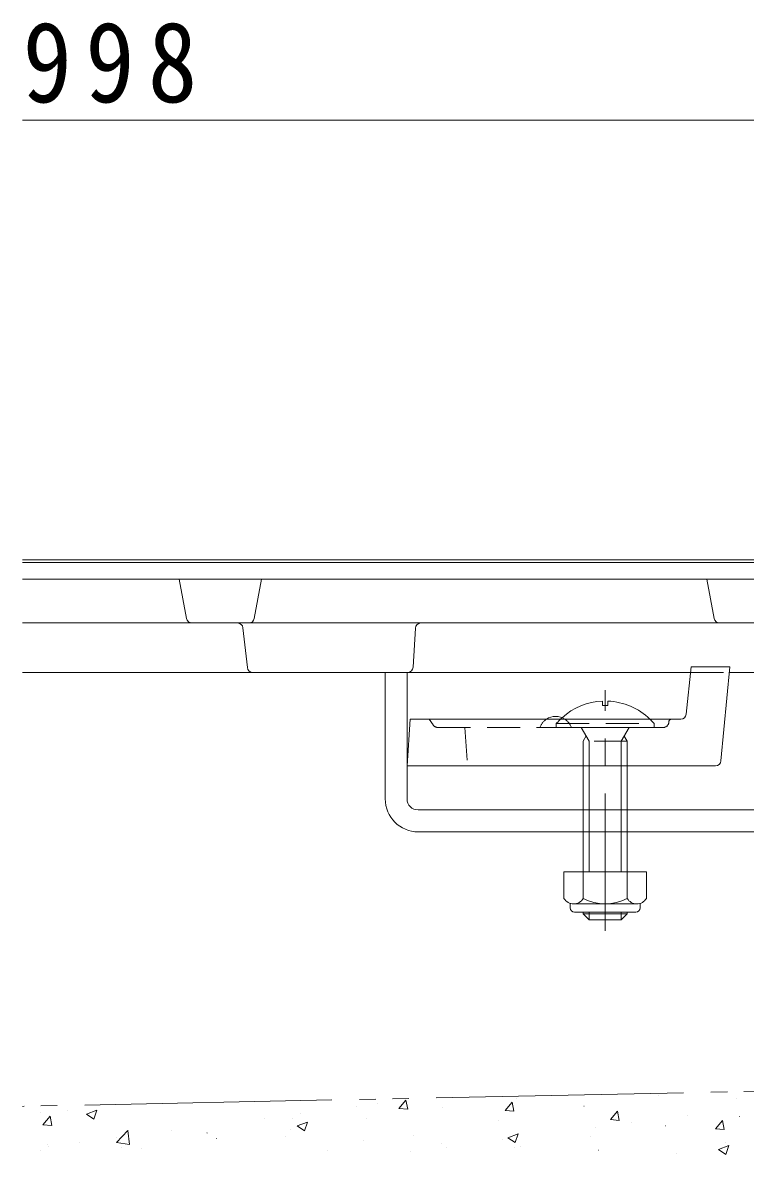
# Model space of a CAD drawing. Units: millimetres at full size, sheet at 1:5; details may follow other scales. Extents: x -1546 to 1950, y -1361 to 1333.
# Drawn here: x -1422.2 to -1290.7, y -730.9 to -525 of the extents above; entities that cross this region are included whole.
import ezdxf

# ---------------------------------------------------------------- set-up
doc = ezdxf.new("R2010")
doc.units = ezdxf.units.MM
doc.header["$LTSCALE"] = 5
for name, pattern in [('CHAIN1', [8, 5, -1, 1, -1]), ('DASHED1', [1.8, 1.2, -0.6]), ('DOUBLE_CHAIN2', [12.8, 9, -1, 0.6, -0.6, 0.6, -1])]:
    doc.linetypes.add(name, pattern=pattern)
for name, color, linetype, lineweight in [('E-2_壁等', 3, 'Continuous', 18), ('E-3_塀', 7, 'Continuous', 18), ('E-4_土留', 7, 'Continuous', 18), ('E-7_その他', 6, 'Continuous', 18), ('E-E_記号', 7, 'Continuous', 18)]:
    doc.layers.add(name, color=color, linetype=linetype, lineweight=lineweight)
doc.styles.add('ＭＳ ゴシック', font='')
doc.styles.get('ＭＳ ゴシック').set_extended_font_data('MS Gothic')

msp = doc.modelspace()

# ---------------------------------------------------------------- linework, layer by layer
at = {"layer": 'E-2_壁等'}
for p, q in [((-1422.221, -623.247), (-1224.221, -623.247)), ((-1422.221, -626.247), (-1223.221, -626.247)), ((-1392.374, -633.432), (-1393.721, -626.247)), ((-1380.068, -633.432), (-1378.721, -626.247)), ((-1296.374, -633.432), (-1297.721, -626.247)), ((-1422.221, -634.247), (-1223.927, -634.247)), ((-1382.123, -635.137), (-1381.32, -642.358)), ((-1350.747, -635.189), (-1351.166, -642.306)), ((-1301.469, -650.852), (-1300.564, -642.247)), ((-1293.491, -642.247), (-1300.564, -642.247)), ((-1295.134, -659.343), (-1293.491, -642.247)), ((-1422.221, -643.247), (-1300.669, -643.247)), ((-1224.721, -643.247), (-1293.587, -643.247)), ((-1351.721, -651.747), (-1352.221, -660.247)), ((-1326.889, -651.747), (-1351.721, -651.747)), ((-1302.464, -651.747), (-1323.554, -651.747)), ((-1296.13, -660.247), (-1352.221, -660.247))]:
    msp.add_line(p, q, dxfattribs=at)
at = {"layer": 'E-2_壁等', "linetype": 'DASHED1'}
for p, q in [((-1300.669, -643.247), (-1293.587, -643.247)), ((-1347.518, -652.802), (-1348.221, -651.747)), ((-1323.554, -651.747), (-1326.889, -651.747)), ((-1304.611, -652.195), (-1304.627, -652.352)), ((-1346.686, -653.247), (-1305.622, -653.247)), ((-1341.721, -653.247), (-1341.221, -660.247)), ((-1332.221, -660.247), (-1340.221, -660.247)), ((-1312.221, -660.247), (-1320.221, -660.247))]:
    msp.add_line(p, q, dxfattribs=at)
at = {"layer": 'E-2_壁等'}
for centre, radius, start, end in [((-1391.392, -633.247), 1, 190.61966, 270), ((-1381.051, -633.247), 1, 270, 349.38034), ((-1295.392, -633.247), 1, 190.61966, 270), ((-1383.116, -635.247), 1, 6.34019, 90), ((-1349.749, -635.247), 1, 90, 176.63354), ((-1380.326, -642.247), 1, 186.34019, 270), ((-1352.164, -642.247), 1, 270, 356.63354), ((-1325.221, -654.278), 3.031, 56.61766, 123.38234), ((-1302.464, -650.747), 1, 270, 353.99099), ((-1296.13, -659.247), 1, 270, 354.50768)]:
    msp.add_arc(centre, radius, start, end, dxfattribs=at)
at = {"layer": 'E-2_壁等', "linetype": 'DASHED1'}
for centre, radius, start, end in [((-1325.221, -654.278), 3.031, 123.38234, 160.11885), ((-1325.221, -654.278), 3.031, 19.88115, 56.61766), ((-1305.622, -652.247), 1, 270, 353.99099), ((-1304.113, -652.247), 0.5, 90, 173.99099), ((-1346.686, -652.247), 1, 213.69007, 270)]:
    msp.add_arc(centre, radius, start, end, dxfattribs=at)
at = {"layer": 'E-3_塀'}
msp.add_line((-22.221, -622.747), (-1422.221, -622.747), dxfattribs=at)
at = {"layer": 'E-4_土留'}
msp.add_line((-1422.221, -542.747), (-1223.221, -542.747), dxfattribs=at)
at = {"layer": 'E-7_その他', "color": 7}
for p, q in [((-1356.225, -666.247), (-1356.225, -643.247)), ((-1356.225, -643.247), (-1352.265, -643.247)), ((-1352.265, -666.247), (-1352.265, -643.247)), ((-1350.265, -668.247), (-1268.225, -668.247)), ((-1350.225, -672.247), (-1268.225, -672.247))]:
    msp.add_line(p, q, dxfattribs=at)
at = {"layer": 'E-7_その他', "color": 4, "linetype": 'CHAIN1'}
msp.add_line((-1316.2, -690.247), (-1316.2, -646.458), dxfattribs=at)
at = {"layer": 'E-7_その他'}
for p, q in [((-1316.702, -648.458), (-1316.702, -649.247)), ((-1315.7, -648.458), (-1315.7, -649.247)), ((-1315.7, -649.247), (-1316.7, -649.247)), ((-1320.2, -660.247), (-1320.2, -668.247)), ((-1319.1, -660.247), (-1319.1, -668.247)), ((-1313.3, -660.247), (-1313.3, -668.247)), ((-1312.2, -660.247), (-1312.2, -668.247)), ((-1320.2, -672.247), (-1320.2, -679.547)), ((-1319.1, -672.247), (-1319.1, -679.547)), ((-1313.3, -672.247), (-1313.3, -679.547)), ((-1312.2, -672.247), (-1312.2, -679.547)), ((-1320.2, -687.147), (-1312.2, -687.147)), ((-1313.3, -686.847), (-1313.3, -688.247)), ((-1312.2, -686.847), (-1312.2, -687.147))]:
    msp.add_line(p, q, dxfattribs=at)
at = {"layer": 'E-7_その他', "linetype": 'DASHED1'}
for p, q in [((-1325.1, -652.547), (-1325.1, -653.247)), ((-1325.1, -652.547), (-1307.3, -652.547)), ((-1307.3, -652.547), (-1307.3, -653.247)), ((-1325.1, -653.247), (-1307.3, -653.247)), ((-1320.55, -653.247), (-1319.1, -655.747)), ((-1311.85, -653.247), (-1313.3, -655.747)), ((-1320.2, -655.747), (-1319.651, -654.797)), ((-1312.223, -655.747), (-1320.2, -655.747)), ((-1320.2, -660.247), (-1320.2, -655.747)), ((-1319.1, -660.247), (-1319.1, -655.747)), ((-1313.3, -660.247), (-1313.3, -655.747)), ((-1312.223, -655.747), (-1312.76, -654.817)), ((-1312.2, -660.247), (-1312.2, -655.747)), ((-1320.2, -668.247), (-1320.2, -672.247)), ((-1319.1, -668.247), (-1319.1, -672.247)), ((-1313.3, -668.247), (-1313.3, -672.247)), ((-1312.2, -668.247), (-1312.2, -672.247))]:
    msp.add_line(p, q, dxfattribs=at)
at = {"layer": 'E-7_その他', "color": 2}
for p, q in [((-1323.7, -679.547), (-1323.7, -684.347)), ((-1323.7, -679.547), (-1308.7, -679.547)), ((-1320.2, -679.547), (-1320.2, -684.347)), ((-1312.2, -679.547), (-1312.2, -684.348)), ((-1308.7, -679.547), (-1308.7, -684.348)), ((-1322.55, -686.097), (-1322.55, -685.257)), ((-1321.95, -685.347), (-1310.45, -685.347)), ((-1309.85, -686.097), (-1309.85, -685.257)), ((-1310.6, -686.847), (-1321.8, -686.847))]:
    msp.add_line(p, q, dxfattribs=at)
at = {"layer": 'E-7_その他'}
for points in [[(-1320.2, -686.847), (-1320.2, -687.147), (-1319.1, -688.247)], [(-1319.1, -686.847), (-1319.1, -688.247), (-1313.3, -688.247), (-1312.2, -687.147)]]:
    msp.add_lwpolyline(points, dxfattribs=at)
for centre, start, end in [((-1316.2, -660.147), 92.45808, 132.19574), ((-1316.3, -660.147), 92.44928, 92.45808), ((-1316.2, -660.147), 45.88536, 87.55072)]:
    msp.add_arc(centre, 11.7, start, end, dxfattribs=at)
at = {"layer": 'E-7_その他', "linetype": 'DASHED1'}
for start, end in [(132.19574, 139.50492), (40.49508, 45.88536)]:
    msp.add_arc((-1316.2, -660.147), 11.7, start, end, dxfattribs=at)
at = {"layer": 'E-7_その他', "color": 7}
for centre, radius in [((-1350.225, -666.247), 6), ((-1350.265, -666.247), 2)]:
    msp.add_arc(centre, radius, 180, 270, dxfattribs=at)
at = {"layer": 'E-7_その他', "color": 2}
for centre, radius, start, end in [((-1321.95, -683.316), 2.031, 210.51486, 329.48549), ((-1316.2, -676.847), 8.5, 241.92853, 298.07133), ((-1310.45, -683.316), 2.031, 210.51797, 329.48203), ((-1321.8, -686.097), 0.75, 180, 270), ((-1310.6, -686.097), 0.75, 270, 0)]:
    msp.add_arc(centre, radius, start, end, dxfattribs=at)
at = {"layer": 'E-E_記号', "linetype": 'DOUBLE_CHAIN2'}
msp.add_line((-22.221, -693.247), (-1422.221, -722.179), dxfattribs=at)
at = {"layer": 'E-E_記号'}
for p, q in [((-1306.525, -720.175), (-1306.518, -720.175)), ((-1361.503, -722.163), (-1361.496, -722.163)), ((-1357.561, -721.66), (-1357.554, -721.66)), ((-1353.74, -722.564), (-1352.454, -721.032)), ((-1353.74, -722.564), (-1352.145, -722.704)), ((-1352.146, -722.704), (-1352.455, -721.032)), ((-1345.896, -722.427), (-1345.889, -722.427)), ((-1334.395, -722.93), (-1333.11, -721.398)), ((-1332.802, -723.07), (-1333.11, -721.398)), ((-1332.425, -720.72), (-1332.418, -720.72)), ((-1320.064, -722.176), (-1320.057, -722.176)), ((-1292.288, -720.777), (-1292.281, -720.777)), ((-1418.984, -723.364), (-1418.977, -723.364)), ((-1418.521, -725.52), (-1417.235, -723.988)), ((-1416.927, -725.66), (-1417.236, -723.988)), ((-1414.134, -723.011), (-1414.127, -723.011)), ((-1410.568, -723.614), (-1408.7, -722.897)), ((-1410.568, -723.614), (-1409.241, -724.509)), ((-1409.241, -724.509), (-1408.7, -722.897)), ((-1378.28, -724.372), (-1378.273, -724.372)), ((-1373.115, -724.33), (-1373.108, -724.33)), ((-1371.604, -723.493), (-1371.597, -723.493)), ((-1359.589, -724.305), (-1359.582, -724.305)), ((-1334.395, -722.93), (-1332.801, -723.07)), ((-1315.266, -724.604), (-1313.98, -723.071)), ((-1315.266, -724.604), (-1313.672, -724.743)), ((-1313.673, -724.743), (-1313.981, -723.072)), ((-1301.277, -723.829), (-1301.27, -723.829)), ((-1291.733, -724.013), (-1291.726, -724.013)), ((-1418.521, -725.52), (-1416.927, -725.66)), ((-1405.161, -728.731), (-1403.084, -726.566)), ((-1402.789, -729.099), (-1403.084, -726.566)), ((-1402.877, -726.54), (-1402.87, -726.54)), ((-1395.124, -726.589), (-1395.117, -726.589)), ((-1373.441, -726.305), (-1373.434, -726.305)), ((-1372.24, -725.75), (-1370.372, -725.033)), ((-1372.24, -725.75), (-1370.913, -726.645)), ((-1370.913, -726.645), (-1370.372, -725.033)), ((-1335.617, -724.846), (-1335.61, -724.846)), ((-1318.055, -726.038), (-1318.048, -726.038)), ((-1311.378, -725.159), (-1311.371, -725.159)), ((-1305.204, -725.721), (-1305.197, -725.721)), ((-1296.137, -726.277), (-1294.851, -724.745)), ((-1296.137, -726.277), (-1294.542, -726.417)), ((-1294.543, -726.417), (-1294.852, -724.745)), ((-1411.901, -728.798), (-1411.894, -728.798)), ((-1405.224, -727.919), (-1405.217, -727.919)), ((-1405.161, -728.731), (-1402.789, -729.099)), ((-1388.668, -727), (-1388.661, -727)), ((-1388.64, -727.142), (-1388.633, -727.142)), ((-1386.913, -728.012), (-1386.906, -728.012)), ((-1374.403, -727.743), (-1374.396, -727.743)), ((-1360.166, -728.345), (-1360.159, -728.345)), ((-1351.171, -727.516), (-1351.164, -727.516)), ((-1334.898, -728.256), (-1334.891, -728.256)), ((-1333.911, -727.886), (-1332.044, -727.169)), ((-1333.911, -727.886), (-1332.585, -728.781)), ((-1332.585, -728.781), (-1332.044, -727.169)), ((-1318.897, -727.599), (-1318.89, -727.599)), ((-1294.325, -728.84), (-1294.318, -728.84)), ((-1418.981, -730.267), (-1418.974, -730.267)), ((-1417.717, -729.059), (-1417.71, -729.059)), ((-1417.47, -729.43), (-1417.463, -729.43)), ((-1404.222, -729.669), (-1404.215, -729.669)), ((-1400.606, -729.89), (-1400.599, -729.89)), ((-1366.724, -730.186), (-1366.717, -730.186)), ((-1351.676, -730.464), (-1351.669, -730.464)), ((-1345.929, -728.946), (-1345.922, -728.946)), ((-1344.999, -729.585), (-1344.992, -729.585)), ((-1332.749, -729.598), (-1332.742, -729.598)), ((-1331.692, -729.548), (-1331.685, -729.548)), ((-1317.454, -730.149), (-1317.447, -730.149)), ((-1303.217, -730.751), (-1303.21, -730.751)), ((-1295.583, -730.022), (-1293.716, -729.305)), ((-1295.583, -730.022), (-1294.257, -730.917)), ((-1294.257, -730.917), (-1293.716, -729.305))]:
    msp.add_line(p, q, dxfattribs=at)

# ---------------------------------------------------------------- texts
at = {"layer": 'E-4_土留', "color": 2, "insert": (-1422.221, -539.747), "char_height": 14.66, "attachment_point": 7, "style": 'ＭＳ ゴシック'}
msp.add_mtext('\\T1.27;\\W0.9;998', dxfattribs=at)

doc.saveas('drawing.dxf')
